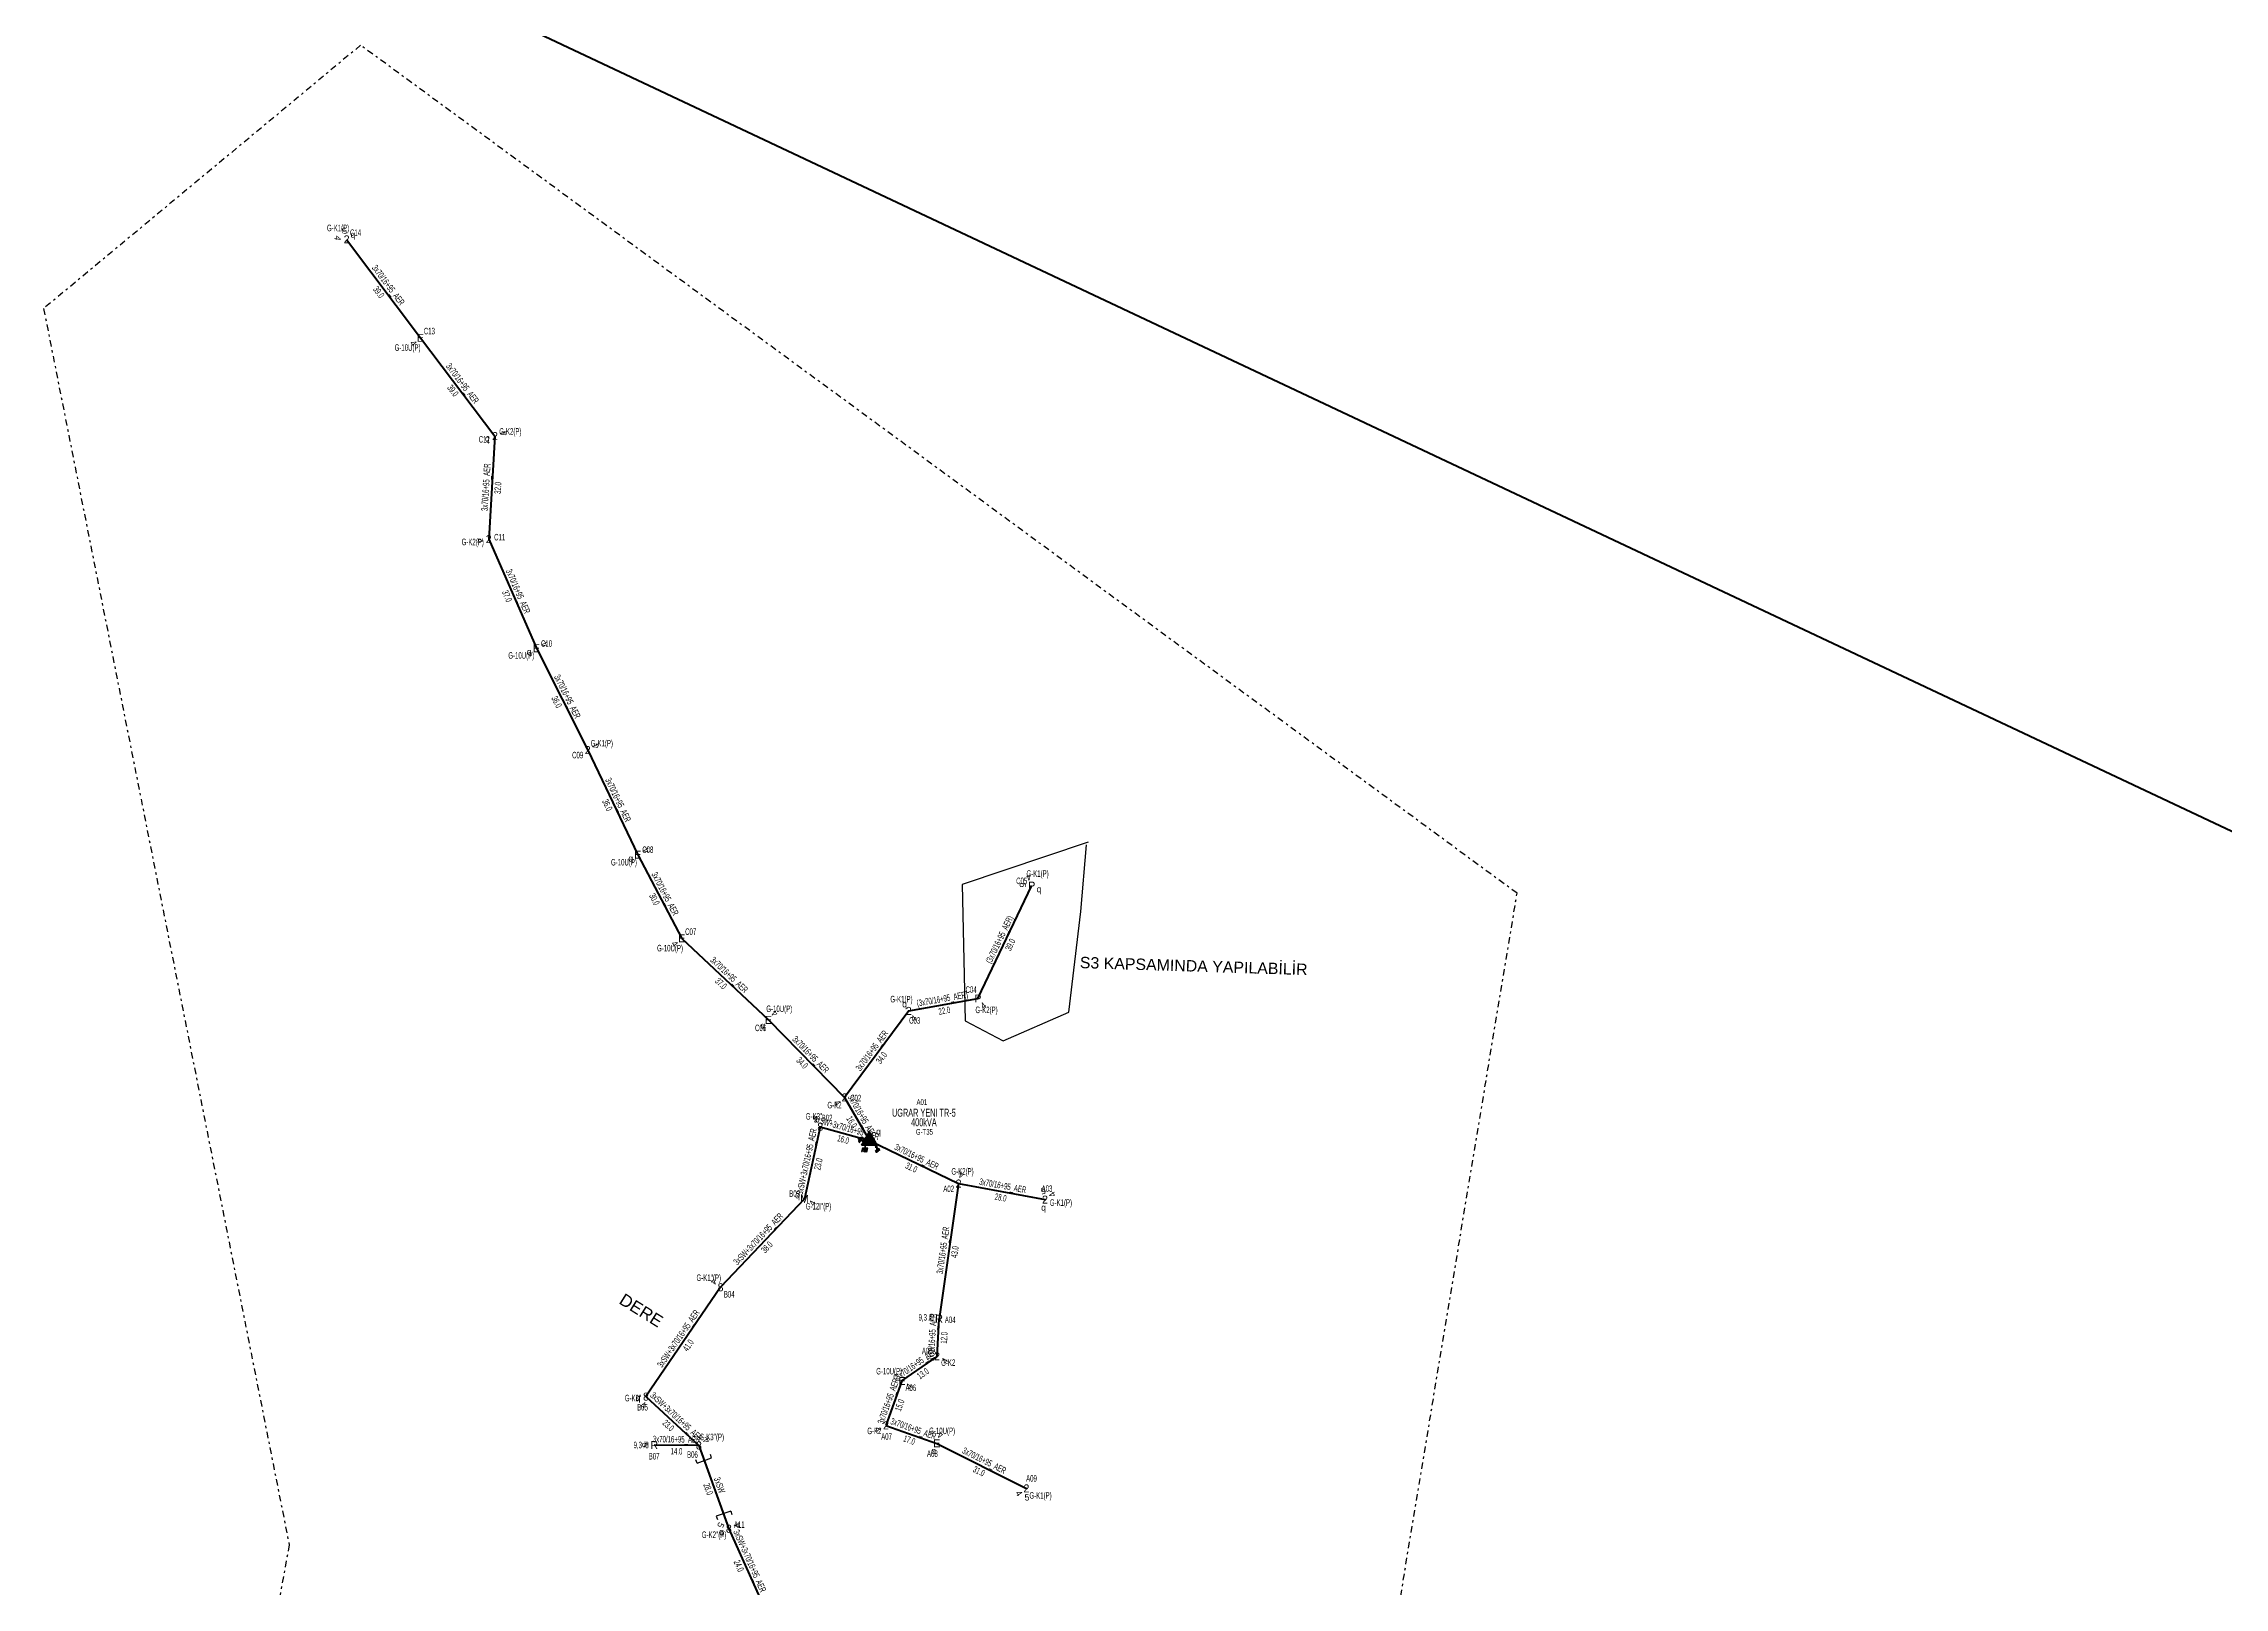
# Model space of a CAD drawing. Header units: millimetres. Extents: x 472380 to 475428, y 4017879 to 4021986.
# Drawn here: x 473254 to 473937, y 4019879 to 4020363 of the extents above; entities that cross this region are included whole.
import ezdxf
from ezdxf.enums import TextEntityAlignment as Align

# ---------------------------------------------------------------- set-up
doc = ezdxf.new("R2010")
doc.units = ezdxf.units.MM
doc.linetypes.add('DASHEDXX', pattern=[5.05, 2, -1.175, 0.7, -1.175])
for name, color, linetype, lineweight in [('DIREK_AG_MEVCUT', 120, 'Continuous', 25), ('DIREK_AG_YENI', 108, 'Continuous', 25), ('DIREK_OG_YENI', 10, 'Continuous', 25), ('HAT_AG_HAVAI_MEVCUT', 126, 'Continuous', 50), ('HAT_AG_HAVAI_YENI', 3, 'Continuous', 50), ('HAT_ENH_HAVAI_MEVCUT', 6, 'Continuous', 70), ('HAT_OG_HAVAI_YENI', 1, 'Continuous', 70), ('KULLANICI', 1, 'Continuous', 25), ('TRAFO_TADILAT_BYSK', 5, 'Continuous', 30), ('TRAFO_YENI', 5, 'Continuous', 30)]:
    doc.layers.add(name, color=color, linetype=linetype, lineweight=lineweight)
doc.layers.add('NIA_AG', color=5, linetype='Continuous')
doc.styles.add('Direk', font='B_CAD')
doc.styles.get("Standard").update_dxf_attribs({"font": 'Arial'})

# ---------------------------------------------------------------- blocks, each defined once
blk = doc.blocks.new('AG_NIA', base_point=(-64.4296, 129.8924))
at = {"layer": 'NIA_AG'}
for p, q in [((-64.429604, 132.292432), (-65.529604, 132.292432)), ((-64.429604, 127.492432), (-64.429604, 132.292432)), ((-64.429604, 127.492432), (-65.529604, 127.492432))]:
    blk.add_line(p, q, dxfattribs=at)
blk = doc.blocks.new('YENI_DIREK')
h = blk.add_hatch(color=32)
h.paths.add_polyline_path([(-3.28, -0.5), (-3.07, -0.63), (-2.64, 0.1), (-1.87, -0.35), (-1.77, -0.17), (-2.54, 0.28), (-2.11, 1.01), (-2.33, 1.14)])
h.paths.add_polyline_path([(-3.42, -0.17), (-3.29, -0.25), (-2.57, 0.98), (-2.7, 1.06)])
h.paths.add_polyline_path([(-3.5, 0.29), (-3.37, 0.22), (-3.01, 0.82), (-3.14, 0.9)])
h.paths.add_polyline_path([(-3.41, 0.73), (-3.54, 0.81), (-3.62, 0.68), (-3.49, 0.61)])
h.paths.add_polyline_path([(-1.26, -1.44), (-1.46, -1.44), (-1.47, -2.34), (-2.22, -2.34), (-2.48, -3.47), (-2.38, -3.47), (-2.17, -2.54), (-1.87, -2.54), (-2.08, -3.47), (-1.98, -3.47), (-1.77, -2.54), (-1.47, -2.54), (-1.68, -3.48), (-1.58, -3.48), (-1.37, -2.54), (-1.07, -2.54), (-1.28, -3.48), (-1.18, -3.48), (-0.97, -2.54), (-0.67, -2.55), (-0.88, -3.48), (-0.78, -3.48), (-0.52, -2.35), (-1.27, -2.34)])
at = {"layer": 'TRAFO_YENI'}
for points in [[(2.31, -1.57), (2.08, -1.92), (2.04, -1.44), (1.9, -1.44), (1.98, -2.32), (2.21, -1.96), (2.27, -2.67), (2.06, -2.67), (2.36, -2.87), (2.36, -2.86), (2.6, -2.49), (2.41, -2.63)], [(2.31, -1.57), (2.08, -1.92), (2.04, -1.44), (1.9, -1.44), (1.98, -2.32), (2.21, -1.96), (2.27, -2.67), (2.06, -2.67), (2.36, -2.87), (1.94, -3.19), (2.16, -3.79), (2.22, -3.74), (2.04, -3.26), (2.22, -3.13), (2.4, -3.6), (2.46, -3.56), (2.28, -3.08), (2.46, -2.94), (2.64, -3.42), (2.69, -3.38), (2.51, -2.9), (2.69, -2.76), (2.87, -3.24), (2.93, -3.2), (2.75, -2.72), (2.93, -2.58), (3.11, -3.06), (3.17, -3.01), (2.95, -2.42), (2.36, -2.86), (2.6, -2.49), (2.41, -2.63)], [(2.93, -2.58), (3.11, -3.06), (3.17, -3.01), (2.95, -2.42), (2.36, -2.86), (2.6, -2.49), (2.41, -2.63), (2.31, -1.57), (2.08, -1.92), (2.04, -1.44), (1.9, -1.44), (1.98, -2.32), (2.21, -1.96), (2.27, -2.67), (2.06, -2.67), (2.36, -2.87), (1.94, -3.19), (2.16, -3.79), (2.22, -3.74), (2.04, -3.26), (2.22, -3.13), (2.4, -3.6), (2.46, -3.56), (2.28, -3.08), (2.46, -2.94), (2.64, -3.42), (2.69, -3.38), (2.51, -2.9), (2.69, -2.76), (2.87, -3.24), (2.93, -3.2), (2.75, -2.72)]]:
    blk.add_hatch(color=32, dxfattribs=at).paths.add_polyline_path(points)
at = {"layer": 'TRAFO_TADILAT_BYSK', "color": 32, "flags": 128}
for points in [[(-3.49, 0.61), (-3.41, 0.73), (-3.54, 0.81), (-3.62, 0.68), (-3.49, 0.61)], [(-3.37, 0.22), (-3.01, 0.82), (-3.14, 0.9), (-3.5, 0.29), (-3.37, 0.22)], [(-3.29, -0.25), (-2.57, 0.98), (-2.7, 1.06), (-3.42, -0.17), (-3.29, -0.25)], [(-1.77, -0.17), (-2.54, 0.28), (-2.11, 1.01), (-2.33, 1.14), (-3.28, -0.5), (-3.07, -0.63), (-2.64, 0.1), (-1.87, -0.35), (-1.77, -0.17)], [(-1.26, -1.44), (-1.46, -1.44), (-1.47, -2.34), (-2.22, -2.34), (-2.48, -3.47), (-2.38, -3.47), (-2.17, -2.54), (-1.87, -2.54), (-2.08, -3.47), (-1.98, -3.47), (-1.77, -2.54), (-1.47, -2.54), (-1.68, -3.48), (-1.58, -3.48), (-1.37, -2.54), (-1.07, -2.54), (-1.28, -3.48), (-1.18, -3.48), (-0.97, -2.54), (-0.67, -2.55), (-0.88, -3.48), (-0.78, -3.48), (-0.52, -2.35), (-1.27, -2.34), (-1.26, -1.44)]]:
    blk.add_lwpolyline(points, dxfattribs=at)
at = {"layer": 'TRAFO_YENI', "linetype": 'Continuous'}
for p, q in [((-2.5, -1.44), (0, 2.89)), ((2.5, -1.44), (0, 2.89)), ((-2.5, -1.44), (2.5, -1.44))]:
    blk.add_line(p, q, dxfattribs=at)
at = {"layer": 'TRAFO_YENI', "color": 32, "flags": 128}
blk.add_lwpolyline([(1.9, -1.44), (2.04, -1.44), (2.08, -1.92), (2.31, -1.57), (2.41, -2.63), (2.6, -2.49), (2.36, -2.86), (2.95, -2.42), (3.17, -3.01), (3.11, -3.06), (2.93, -2.58), (2.75, -2.72), (2.93, -3.2), (2.87, -3.24), (2.69, -2.76), (2.51, -2.9), (2.69, -3.38), (2.64, -3.42), (2.46, -2.94), (2.28, -3.08), (2.46, -3.56), (2.4, -3.6), (2.22, -3.13), (2.04, -3.26), (2.22, -3.74), (2.16, -3.79), (1.94, -3.19), (2.36, -2.87), (2.06, -2.67), (2.27, -2.67), (2.21, -1.96), (1.98, -2.32), (1.9, -1.44)], dxfattribs=at)
at = {"layer": 'TRAFO_YENI', "linetype": 'Continuous'}
for points in [[(-2.5, -1.44), (0, -1.44), (0, 2.89)], [(0, -1.44), (0, 2.89), (2.5, -1.44)]]:
    blk.add_solid(points, dxfattribs=at)

msp = doc.modelspace()

# ---------------------------------------------------------------- linework, layer by layer
at = {"color": 4, "linetype": 'DASHEDXX', "lineweight": 30}
msp.add_lwpolyline([(473567.054007, 4019200.521194), (473581.794774, 4019182.997175), (473609.376791, 4019187.489046), (473610.71686, 4019463.031009), (473715.658629, 4020096.577964), (473353.47552, 4020362.091896), (473254.180259, 4020279.643171), (473331.097657, 4019892.548306), (473269.571545, 4019554.370491), (473439.864479, 4019275.9317), (473566.390477, 4019201.071949)], dxfattribs=at)
at = {"layer": 'HAT_AG_HAVAI_MEVCUT'}
for p, q in [((473546.795, 4020063.635), (473563.681, 4020098.968)), ((473525.151, 4020059.744), (473546.795, 4020063.635))]:
    msp.add_line(p, q, dxfattribs=at)
at = {"layer": 'HAT_AG_HAVAI_YENI'}
for p, q in [((473349.081, 4020301.322), (473372.211, 4020270.492)), ((473372.211, 4020270.492), (473395.541, 4020239.735)), ((473395.541, 4020239.735), (473393.584, 4020207.47)), ((473393.584, 4020207.47), (473408.536, 4020173.299)), ((473408.536, 4020173.299), (473424.584, 4020141.39)), ((473424.584, 4020141.39), (473440.292, 4020108.656)), ((473440.292, 4020108.656), (473454.057, 4020082.46)), ((473454.057, 4020082.46), (473481.182, 4020056.939)), ((473481.182, 4020056.939), (473505.032, 4020032.66)), ((473525.151, 4020059.744), (473505.032, 4020032.66)), ((473505.032, 4020032.66), (473512.829572, 4020019.148068)), ((473512.829572, 4020019.148068), (473540.739, 4020005.694)), ((473540.739, 4020005.694), (473534.654, 4019963.381)), ((473540.739, 4020005.694), (473567.815, 4020000.667)), ((473533.998, 4019951.588), (473534.654, 4019963.381)), ((473523.012, 4019943.885), (473533.998, 4019951.588)), ((473523.012, 4019943.885), (473518.005, 4019929.976)), ((473518.005, 4019929.976), (473533.92, 4019924.35)), ((473533.92, 4019924.35), (473562.013, 4019910.243)), ((473459.42, 4019923.694), (473445.417, 4019923.813))]:
    msp.add_line(p, q, dxfattribs=at)
at = {"layer": 'HAT_ENH_HAVAI_MEVCUT'}
msp.add_line((473405.779009, 4020367.465824), (475295.742, 4019477.16), dxfattribs=at)
at = {"layer": 'HAT_OG_HAVAI_YENI'}
for p, q in [((473497.439, 4020023.476), (473492.503, 4020000.905)), ((473497.439, 4020023.476), (473512.829572, 4020019.148068)), ((473492.503, 4020000.905), (473466.201, 4019973.218)), ((473466.201, 4019973.218), (473442.842, 4019938.983)), ((473442.842, 4019938.983), (473459.42, 4019923.694)), ((473459.42, 4019923.694), (473468.804, 4019897.606)), ((473468.804, 4019897.606), (473478.488, 4019875.941))]:
    msp.add_line(p, q, dxfattribs=at)
at = {"layer": 'KULLANICI', "color": 5, "flags": 128}
msp.add_lwpolyline([(473581.34333, 4020112.565392), (473541.891204, 4020099.29062), (473542.759647, 4020056.612849), (473554.669723, 4020050.409685), (473575.264228, 4020059.342242), (473578.986127, 4020090.854317), (473580.847076, 4020111.696949)], dxfattribs=at)

# ---------------------------------------------------------------- block references
at = {"layer": 'NIA_AG'}
for p, rotation in [((473461.112371, 4019918.989122), 289.783943), ((473467.111629, 4019902.310878), 109.783943)]:
    msp.add_blockref('AG_NIA', p, dxfattribs=dict(at, rotation=rotation))
at = {"layer": 'TRAFO_YENI'}
msp.add_blockref('YENI_DIREK', (473512.829572, 4020019.148068), dxfattribs=at)

# ---------------------------------------------------------------- texts
at = {"layer": 'DIREK_AG_MEVCUT', "color": 32, "style": 'Direk'}
for s, rotation, p in [('4', 199.456391, (473562.74835, 4020101.608107)), ('5', 266.956391, (473560.88495, 4020099.116669)), ('4', 397.323874, (473548.492695, 4020061.408381)), ('5', 629.513102, (473442.617101, 4019923.836794))]:
    msp.add_text(s, height=2, rotation=rotation, dxfattribs=at).set_placement(p, align=Align.MIDDLE_CENTER)
at = {"layer": 'DIREK_AG_MEVCUT', "width": 0.53}
for s, p in [('G-K1(P)', (473565.48862, 4020102.750342)), ('C05', (473560.523099, 4020100.477193)), ('C04', (473544.672881, 4020066.418273)), ('G-K2(P)', (473549.507168, 4020060.077846)), ('9,3 /6', (473530.578067, 4019963.786662)), ('A04', (473538.136793, 4019963.034371)), ('9,3 /8', (473441.316713, 4019923.847845)), ('B07', (473445.387257, 4019920.313126))]:
    msp.add_text(s, height=2.05, dxfattribs=at).set_placement(p, align=Align.MIDDLE_CENTER)
at = {"layer": 'DIREK_AG_MEVCUT', "style": 'Direk'}
for s, p in [('P', (473563.681, 4020098.968)), ('P', (473546.795, 4020063.635)), ('R', (473534.654, 4019963.381)), ('R', (473445.417, 4019923.813))]:
    msp.add_text(s, height=2.5, dxfattribs=at).set_placement(p, align=Align.MIDDLE_CENTER)
at = {"layer": 'DIREK_AG_MEVCUT', "color": 4, "style": 'Direk'}
msp.add_text('q', height=2, dxfattribs=at).set_placement((473565.936643, 4020097.890005), align=Align.MIDDLE_CENTER)
at = {"layer": 'DIREK_AG_YENI', "width": 0.53}
for s, p in [('G-K1(P)', (473346.402512, 4020304.89216)), ('C14', (473351.880673, 4020303.422436)), ('C13', (473375.005119, 4020272.599818)), ('G-10U(P)', (473368.176889, 4020267.448761)), ('C12', (473392.191357, 4020238.720164)), ('G-K2(P)', (473400.360738, 4020241.195229)), ('G-K2(P)', (473388.582172, 4020206.580773)), ('C11', (473397.029967, 4020208.082626)), ('G-10U(P)', (473403.774396, 4020171.061827)), ('C10', (473411.703783, 4020174.787339)), ('G-K1(P)', (473429.018188, 4020143.568735)), ('C09', (473421.44271, 4020139.84653)), ('C08', (473443.419412, 4020110.227398)), ('G-10U(P)', (473435.947578, 4020106.304052)), ('C07', (473456.843648, 4020084.577686)), ('G-10U(P)', (473450.37343, 4020079.405027)), ('G-10U(P)', (473484.58194, 4020060.412989)), ('G-K1(P)', (473522.861541, 4020063.437597)), ('C06', (473478.733928, 4020054.437611)), ('C03', (473526.994956, 4020056.769135)), ('G-K2', (473501.877492, 4020030.262211)), ('C02', (473508.526165, 4020032.457989)), ('G-K2(P)', (473541.983332, 4020009.494875)), ('A02', (473537.649824, 4020004.048706)), ('A03', (473568.453901, 4020004.108193)), ('G-K1(P)', (473572.807745, 4019999.740034)), ('A05', (473530.939011, 4019953.288761)), ('G-10U(P)', (473519.002304, 4019946.948494)), ('G-K2', (473537.500623, 4019949.640584)), ('A06', (473525.793171, 4019941.760126)), ('G-K2', (473514.368274, 4019928.251747)), ('A07', (473518.185065, 4019926.480635)), ('G-10U(P)', (473535.589941, 4019928.271537)), ('A08', (473532.548721, 4019921.129814)), ('A09', (473563.583634, 4019913.370796)), ('G-K1(P)', (473566.422611, 4019908.028698))]:
    msp.add_text(s, height=2.05, dxfattribs=at).set_placement(p, align=Align.MIDDLE_CENTER)
at = {"layer": 'DIREK_AG_YENI', "color": 32, "style": 'Direk'}
for s, rotation, p in [('4', 261.878818, (473346.30908, 4020301.717548)), ('5', 194.378819, (473348.385671, 4020304.03429)), ('4', 307.030049, (473369.975705, 4020268.805745)), ('4', 106.855159, (473398.220714, 4020240.546869)), ('4', 280.080746, (473390.827226, 4020206.9799)), ('4', 115.16583, (473411.070226, 4020174.489671)), ('4', 116.167157, (473427.097032, 4020142.624776)), ('4', 116.677683, (473442.79393, 4020109.913119)), ('4', 307.232662, (473451.827682, 4020080.765851)), ('4', 135.617185, (473483.140457, 4020058.940111)), ('4', 391.792512, (473526.626165, 4020057.364108)), ('4', 307.239015, (473502.802869, 4020030.965604)), ('4', 161.87257, (473541.610168, 4020008.355027)), ('5', 191.98208, (473567.233704, 4020003.405995)), ('4', 124.482081, (473570.123049, 4020002.252216)), ('4', 420.926466, (473536.445191, 4019950.227391)), ('4', 412.619399, (473525.236937, 4019942.185101)), ('4', 295.366673, (473515.474963, 4019928.776453)), ('4', 156.933834, (473535.017023, 4019926.926148)), ('4', 303.336322, (473559.673714, 4019908.704253)), ('5', 363.336322, (473562.175951, 4019907.447746))]:
    msp.add_text(s, height=2, rotation=rotation, dxfattribs=at).set_placement(p, align=Align.MIDDLE_CENTER)
at = {"layer": 'DIREK_AG_YENI', "style": 'Direk'}
for s, p in [('2', (473349.081, 4020301.322)), ('E', (473372.211, 4020270.492)), ('2', (473395.541, 4020239.735)), ('2', (473393.584, 4020207.47)), ('E', (473408.536, 4020173.299)), ('2', (473424.584, 4020141.39)), ('E', (473440.292, 4020108.656)), ('E', (473454.057, 4020082.46)), ('2', (473525.151, 4020059.744)), ('E', (473481.182, 4020056.939)), ('2', (473505.032, 4020032.66)), ('2', (473540.739, 4020005.694)), ('2', (473567.815, 4020000.667)), ('2', (473533.998, 4019951.588)), ('E', (473523.012, 4019943.885)), ('2', (473518.005, 4019929.976)), ('E', (473533.92, 4019924.35)), ('2', (473562.013, 4019910.243))]:
    msp.add_text(s, height=2.5, dxfattribs=at).set_placement(p, align=Align.MIDDLE_CENTER)
at = {"layer": 'DIREK_AG_YENI', "color": 4, "style": 'Direk'}
for p in [(473351.080766, 4020302.822311), (473393.148398, 4020239.010117), (473406.273298, 4020172.235901), (473438.058134, 4020107.533573), (473523.833888, 4020061.868904), (473479.433377, 4020055.152294), (473567.358642, 4019998.209005), (473521.025449, 4019945.402767), (473532.940515, 4019922.049867)]:
    msp.add_text('q', height=2, dxfattribs=at).set_placement(p, align=Align.MIDDLE_CENTER)
at = {"layer": 'DIREK_OG_YENI', "width": 0.53}
for s, p in [("G-K3''", (473495.481903, 4020026.735863)), ('B02', (473499.563052, 4020026.257798)), ('B03', (473489.410767, 4020002.54454)), ("G-12I''(P)", (473496.884368, 4019998.581945)), ("G-K1''(P)", (473462.505046, 4019976.202215)), ('B04', (473468.924146, 4019971.019256)), ("G-K3''", (473438.784906, 4019938.520391)), ('B05', (473441.755252, 4019935.655992)), ("G-K3''(P)", (473463.45308, 4019926.368515)), ('B06', (473457.394933, 4019920.839337)), ('A11', (473472.050651, 4019898.913385)), ("G-K2''(P)", (473464.174559, 4019895.741784))]:
    msp.add_text(s, height=2.05, dxfattribs=at).set_placement(p, align=Align.MIDDLE_CENTER)
at = {"layer": 'DIREK_OG_YENI', "color": 32, "style": 'Direk'}
for s, rotation, p in [('4', 210.978991, (473495.997774, 4020025.876597)), ('4', 422.066914, (473494.976787, 4019999.593368)), ('4', 231.081632, (473464.022483, 4019974.976995)), ('4', 341.910676, (473441.972602, 4019936.321394)), ('4', 123.550129, (473461.753527, 4019925.241466)), ('5', 245.858978, (473466.248884, 4019898.751155)), ('4', 111.934012, (473471.401321, 4019898.651908))]:
    msp.add_text(s, height=2, rotation=rotation, dxfattribs=at).set_placement(p, align=Align.MIDDLE_CENTER)
at = {"layer": 'DIREK_OG_YENI', "style": 'Direk'}
for s, p in [('8', (473497.439, 4020023.476)), ('M', (473492.503, 4020000.905)), ('8', (473466.201, 4019973.218)), ('8', (473442.842, 4019938.983)), ('8', (473459.42, 4019923.694)), ('8', (473468.804, 4019897.606))]:
    msp.add_text(s, height=2.5, dxfattribs=at).set_placement(p, align=Align.MIDDLE_CENTER)
at = {"layer": 'DIREK_OG_YENI', "color": 4, "style": 'Direk'}
for p in [(473490.294262, 4020002.0761), (473440.358095, 4019938.699774), (473466.484963, 4019896.672154)]:
    msp.add_text('q', height=2, dxfattribs=at).set_placement(p, align=Align.MIDDLE_CENTER)
at = {"layer": 'HAT_AG_HAVAI_MEVCUT', "lineweight": 30, "width": 0.53}
for rotation, p in [(64.456808, (473554.471245, 4020081.667916)), (10.191559, (473535.822573, 4020062.526028))]:
    msp.add_text('(3x70/16+95_AER)', height=2.05, rotation=rotation, dxfattribs=at).set_placement(p, align=Align.CENTER)
for s, rotation, p in [('39.0', 64.456808, (473556.005088, 4020080.934891)), ('22.0', 10.191559, (473536.123371, 4020060.852852))]:
    msp.add_text(s, height=2.05, rotation=rotation, dxfattribs=at).set_placement(p, align=Align.TOP_CENTER)
at = {"layer": 'HAT_AG_HAVAI_YENI', "lineweight": 30, "width": 0.53}
for s, rotation, p in [('39.0', 306.878615, (473359.96606, 4020285.396807)), ('39.0', 307.181966, (473383.198848, 4020254.59988)), ('32.0', 446.528487, (473395.41092, 4020223.551024)), ('37.0', 293.633817, (473400.281404, 4020190.043801)), ('36.0', 296.698604, (473415.800982, 4020156.962763)), ('36.0', 295.634778, (473431.672008, 4020124.654974)), ('30.0', 297.720257, (473446.422398, 4020095.162284)), ('37.0', 316.744864, (473467.037246, 4020069.08018)), ('34.0', 314.489507, (473492.500686, 4020044.203694)), ('34.0', 413.393366, (473515.773656, 4020045.695035)), ('16.0', 299.990217, (473508.194412, 4020025.479065)), ('31.0', 334.262416, (473526.415043, 4020011.65523)), ('28.0', 349.483391, (473554.121775, 4020002.344804)), ('43.0', 441.816741, (473538.537715, 4019984.41638)), ('12.0', 86.814816, (473535.174547, 4019957.437197)), ('13.0', 35.039393, (473528.993053, 4019947.040257)), ('15.0', 430.19785, (473521.308178, 4019936.642538)), ('17.0', 340.531222, (473525.678771, 4019926.362007)), ('14.0', 359.512813, (473452.411445, 4019922.903852)), ('31.0', 333.336323, (473547.584669, 4019916.537266))]:
    msp.add_text(s, height=2.05, rotation=rotation, dxfattribs=at).set_placement(p, align=Align.TOP_CENTER)
for rotation, p in [(306.878615, (473361.325905, 4020286.417014)), (307.181966, (473384.553272, 4020255.627272)), (446.528487, (473393.714039, 4020223.653963)), (293.633817, (473401.838818, 4020190.725314)), (296.698604, (473417.319732, 4020157.726568)), (295.634778, (473433.204677, 4020125.39045)), (297.720257, (473447.927288, 4020095.953047)), (316.744864, (473468.202168, 4020070.318306)), (314.489507, (473493.71343, 4020045.395017)), (413.393366, (473514.408984, 4020046.708775)), (299.990217, (473509.6668, 4020026.328814)), (334.262416, (473527.153269, 4020013.186577)), (349.483391, (473554.43206, 4020004.016248)), (441.816741, (473536.855025, 4019984.658358)), (86.814816, (473533.477173, 4019957.531655)), (35.039393, (473528.017016, 4019948.432145)), (430.19785, (473519.708703, 4019937.218453)), (340.531222, (473526.245369, 4019927.964806)), (359.512813, (473452.4259, 4019924.60379)), (333.336323, (473548.347548, 4019918.056482))]:
    msp.add_text('3x70/16+95_AER', height=2.05, rotation=rotation, dxfattribs=at).set_placement(p, align=Align.CENTER)
at = {"layer": 'HAT_OG_HAVAI_YENI', "lineweight": 30, "width": 0.53}
for s, rotation, p in [('3xSW+3x70/16+95_AER', 437.66407, (473494.140621, 4020012.371835)), ('3xSW+3x70/16+95_AER', 344.29487, (473505.364383, 4020022.130123)), ('3xSW+3x70/16+95_AER', 406.469515, (473478.735792, 4019987.646848)), ('3xSW+3x70/16+95_AER', 415.693604, (473453.819568, 4019956.579774)), ('3xSW+3x70/16+95_AER', 317.316405, (473451.707608, 4019931.963682)), ('3xSW', 289.783038, (473464.912086, 4019910.937842)), ('3xSW+3x70/16+95_AER', 294.083518, (473474.42198, 4019887.120306))]:
    msp.add_text(s, height=2.05, rotation=rotation, dxfattribs=at).set_placement(p, align=Align.CENTER)
for s, rotation, p in [('16.0', 344.29487, (473504.904216, 4020020.493588)), ('23.0', 437.66407, (473495.801371, 4020012.008642)), ('38.0', 406.469515, (473479.968305, 4019986.475989)), ('41.0', 415.693604, (473455.223828, 4019955.621623)), ('23.0', 317.316405, (473450.555094, 4019930.713997)), ('28.0', 289.783038, (473463.312418, 4019910.362461)), ('24.0', 294.083518, (473472.869962, 4019886.426591))]:
    msp.add_text(s, height=2.05, rotation=rotation, dxfattribs=at).set_placement(p, align=Align.TOP_CENTER)
at = {"layer": 'KULLANICI', "color": 5}
msp.add_text('S3 KAPSAMINDA YAPILABİLİR', height=3.562363, rotation=358.226008, dxfattribs=at).set_placement((473614.451734, 4020075.614482), align=Align.TOP_CENTER)
at = {"layer": 'KULLANICI', "color": 3}
msp.add_text('DERE', height=3.8006, rotation=327.994475, dxfattribs=at).set_placement((473442.37472, 4019967.612954), align=Align.TOP_CENTER)
at = {"layer": 'TRAFO_YENI', "width": 0.6}
for s, height, p in [('UGRAR YENI TR-5', 2.5, (473529.881159, 4020026.626441)), ('A01', 1.8, (473529.243594, 4020030.29017)), ('400kVA', 2.5, (473529.881159, 4020023.626441))]:
    msp.add_text(s, height=height, dxfattribs=at).set_placement(p, align=Align.CENTER)
at = {"layer": 'TRAFO_YENI', "color": 4, "style": 'Direk'}
msp.add_text('q', height=2, dxfattribs=at).set_placement((473515.657999, 4020021.976496), align=Align.MIDDLE_CENTER)
at = {"layer": 'TRAFO_YENI', "width": 0.6}
msp.add_text('G-T35', height=1.8, dxfattribs=at).set_placement((473530.058237, 4020022.777353), align=Align.TOP_CENTER)

doc.saveas('drawing.dxf')
